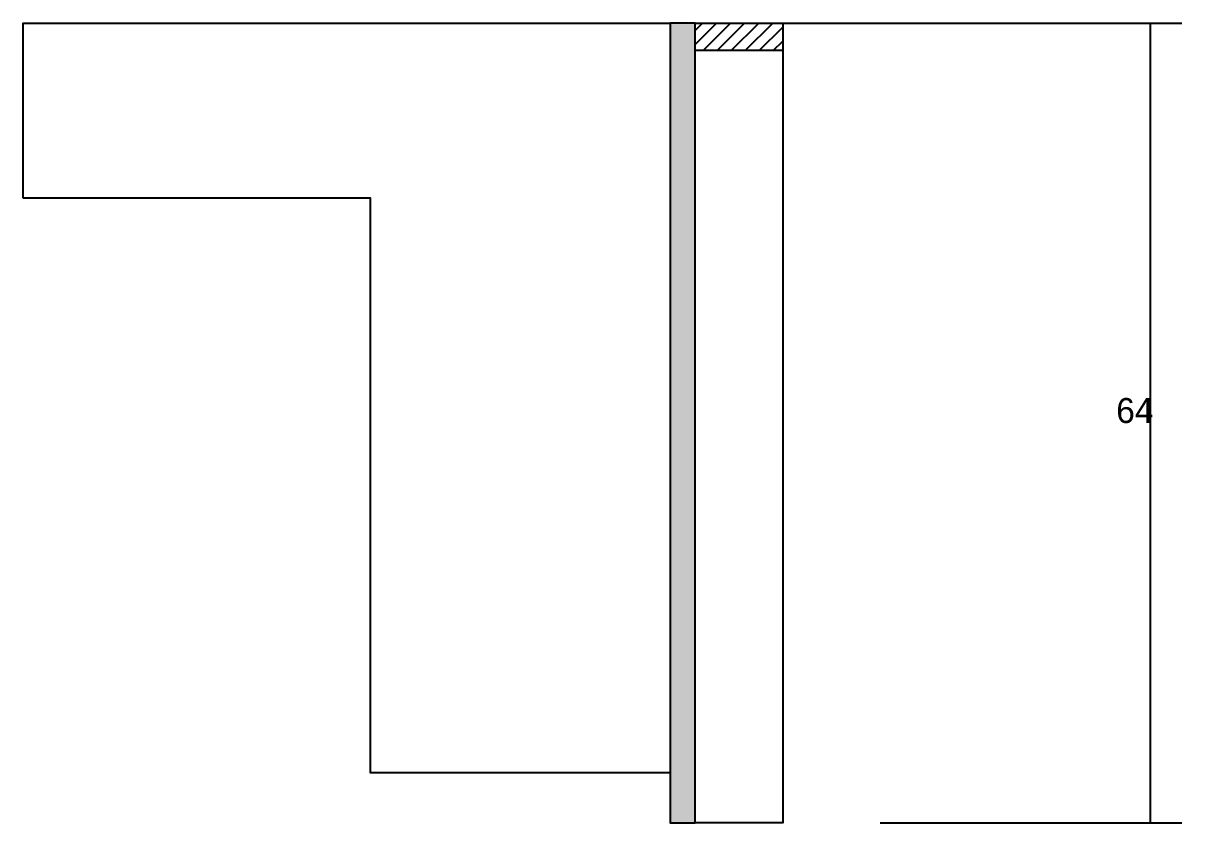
# Model space of a CAD drawing. Header units: metres. Extents: x 2959 to 5457, y 9019 to 10309.
# Drawn here: x 4478.7 to 4664.2, y 9019.2 to 9147.2 of the extents above; entities that cross this region are included whole.
import ezdxf

# ---------------------------------------------------------------- set-up
doc = ezdxf.new("R2010")
doc.units = ezdxf.units.M
for name, color, linetype in [('CONCRETO', 251, 'Continuous'), ('COTA', 241, 'Continuous'), ('Hachura', 253, 'Continuous'), ('Madeira', 126, 'Continuous'), ('Painéis', 200, 'Continuous')]:
    doc.layers.add(name, color=color, linetype=linetype)

msp = doc.modelspace()

# ---------------------------------------------------------------- hatches: boundary and pattern name
at = {"layer": 'Hachura'}
h = msp.add_hatch(color=8, dxfattribs=at)
h.dxf.hatch_style = 1
h.paths.add_polyline_path([(4586.3, 9147.2), (4582.3, 9147.2), (4582.3, 9147.2), (4582.3, 9019.2), (4582.3, 9019.2), (4586.3, 9019.2), (4586.3, 9019.2), (4586.3, 9147.2)])
h = msp.add_hatch(dxfattribs=at)
h.set_pattern_fill('ANSI31', scale=0.5)
h.paths.add_polyline_path([(4586.3, 9142.8), (4586.3, 9147.2), (4586.3, 9147.2), (4600.3, 9147.2), (4600.3, 9147.2), (4600.3, 9142.8), (4600.3, 9142.8), (4586.3, 9142.8)])

# ---------------------------------------------------------------- linework, layer by layer
at = {"layer": 'CONCRETO'}
msp.add_lwpolyline([(4478.7, 9119.2), (4478.7, 9147.2), (4582.3, 9147.2), (4582.3, 9119.2), (4582.3, 9119.2), (4582.3, 9027.2), (4534.3, 9027.2), (4534.3, 9119.2)], close=True, dxfattribs=at)
at = {"layer": 'COTA'}
for p, q in [((4600.3, 9147.2), (4664.2, 9147.2)), ((4659.2, 9019.2), (4659.2, 9147.2)), ((4615.9, 9019.2), (4664.2, 9019.2))]:
    msp.add_line(p, q, dxfattribs=at)
at = {"layer": 'Madeira'}
for points in [[(4586.3, 9142.8), (4586.3, 9147.2), (4600.3, 9147.2), (4600.3, 9142.8)], [(4586.3, 9147.2), (4600.3, 9147.2), (4600.3, 9019.2), (4586.3, 9019.2)]]:
    msp.add_lwpolyline(points, close=True, dxfattribs=at)
at = {"layer": 'Painéis'}
msp.add_lwpolyline([(4586.3, 9147.2), (4582.3, 9147.2), (4582.3, 9019.2), (4586.3, 9019.2)], close=True, dxfattribs=at)

# ---------------------------------------------------------------- texts
at = {"layer": 'COTA'}
msp.add_text('64', height=4, dxfattribs=at).set_placement((4653.7, 9083.2))

doc.saveas('drawing.dxf')
